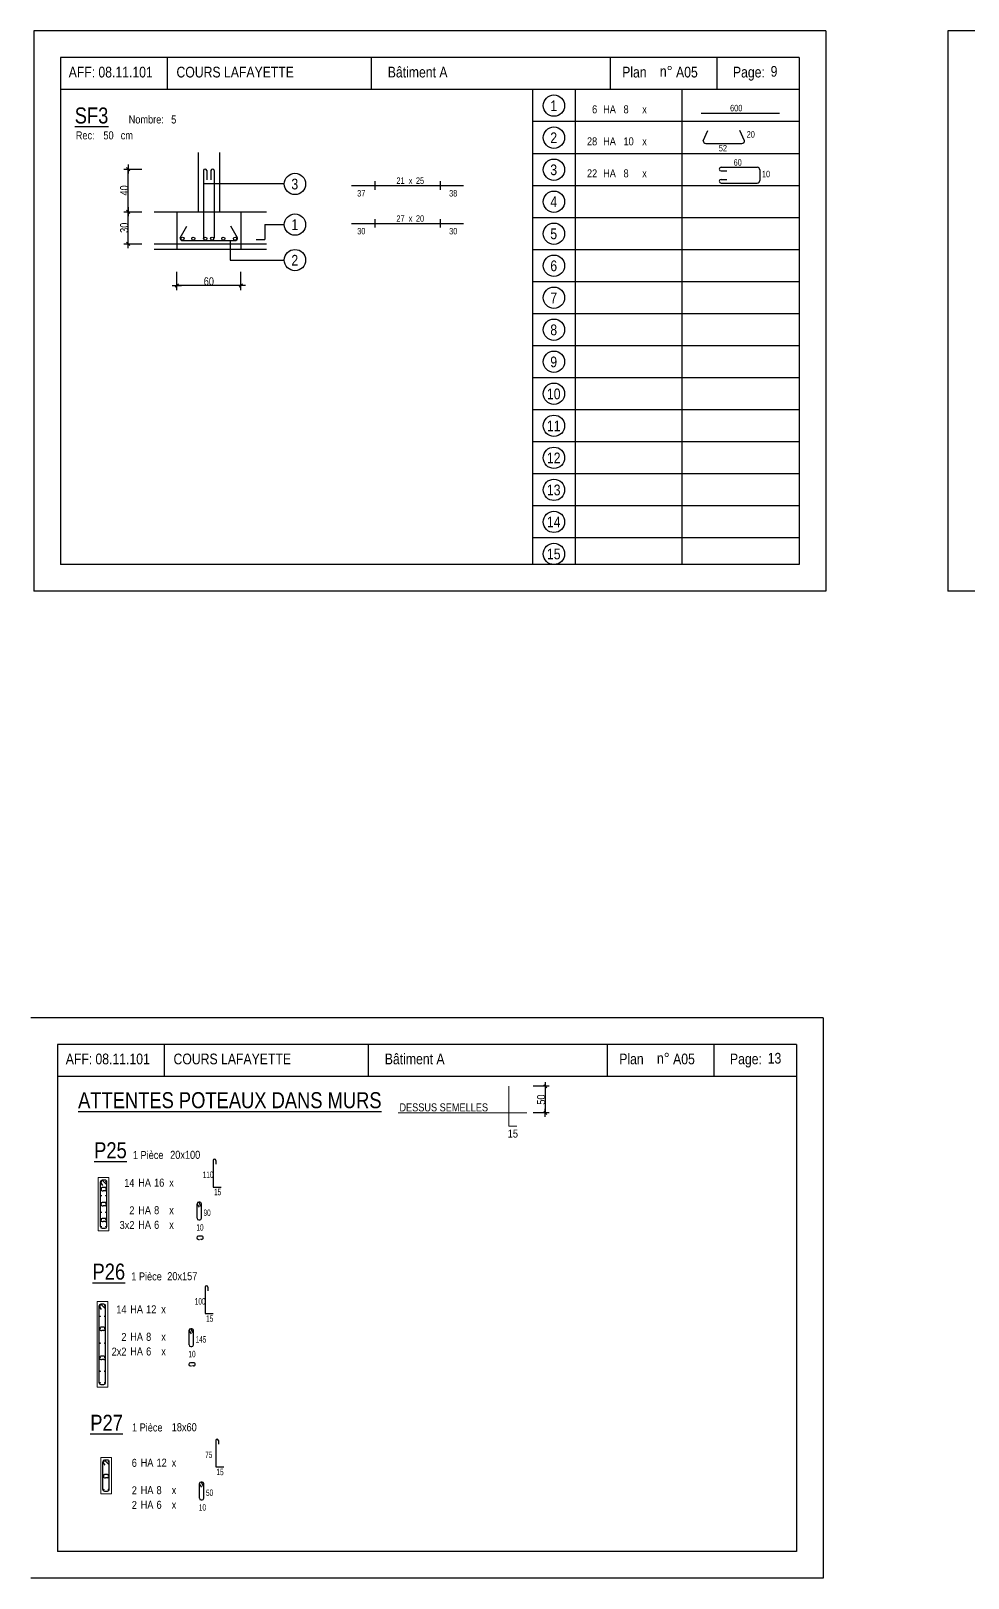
# Model space of a CAD drawing. Header units: metres. Extents: x -9927 to 45032, y -190416 to 12166.
# Drawn here: x 1568 to 3325, y -12870 to -9970 of the extents above; entities that cross this region are included whole.
import ezdxf
from ezdxf.enums import TextEntityAlignment as Align

# ---------------------------------------------------------------- set-up
doc = ezdxf.new("R2010")
doc.units = ezdxf.units.M
doc.header["$PDMODE"] = 65
for name, color, linetype in [('01_cote_gen', 4, 'Continuous'), ('01_fenetres', 171, 'Continuous'), ('01_linteaux', 3, 'Continuous'), ('01_murs_coup', 5, 'Continuous'), ('01_sem', 42, 'Continuous'), ('01_texte', 230, 'Continuous'), ('AA_COTES', 2, 'Continuous')]:
    doc.layers.add(name, color=color, linetype=linetype)
doc.styles.add('STYLE2', font='ARIALN.TTF')
doc.dimstyles.new('JB25', dxfattribs={"dimscale": 0.1, "dimtxt": 150, "dimasz": 17, "dimexe": 0.1, "dimexo": 0.1, "dimgap": 0.09, "dimtad": 1, "dimdec": 1, "dimlfac": 0.5, "dimdsep": 46, "dimtxsty": 'STYLE2', "dimblk1": 'BOND_G', "dimblk2": 'BOND_D', "dimsah": 1, "dimcen": 1.5, "dimdle": 0.01, "dimse1": 1, "dimse2": 1, "dimclrd": 4, "dimclre": 2, "dimclrt": 5, "dimadec": 0, "dimazin": 0, "dimtfac": 2.333333, "dimtdec": 1, "dimtix": 1, "dimtmove": 2, "dimatfit": 3, "dimldrblk": 'BOND_G', "dimfxl": 1, "dimtolj": 1, "dimtzin": 0, "dimarcsym": 0})
doc.dimstyles.new('JB50', dxfattribs={"dimscale": 0.1, "dimtxt": 150, "dimasz": 15, "dimexe": 0.1, "dimexo": 0.1, "dimgap": 0.09, "dimtad": 1, "dimdec": 1, "dimdsep": 46, "dimtxsty": 'STYLE2', "dimblk1": 'BOND_G', "dimblk2": 'BOND_D', "dimsah": 1, "dimcen": 1.5, "dimdle": 0.01, "dimse1": 1, "dimse2": 1, "dimclrd": 4, "dimclre": 2, "dimclrt": 6, "dimazin": 2, "dimtfac": 2.333333, "dimtdec": 1, "dimtix": 1, "dimtmove": 2, "dimatfit": 3, "dimldrblk": 'BOND_G', "dimfxl": 1, "dimtolj": 1, "dimtzin": 0, "dimarcsym": 0})

# ---------------------------------------------------------------- blocks, each defined once
blk = doc.blocks.new('BOND_G')
at = {"layer": 'AA_COTES', "color": 0}
for p, q in [((5, 0), (-5, 0)), ((1.8, 1.8), (-1.8, -1.8)), ((0, -5), (0, 15))]:
    blk.add_line(p, q, dxfattribs=at)
blk = doc.blocks.new('BOND_D')
at = {"layer": 'AA_COTES', "color": 0}
for p, q in [((5, 0), (-5, 0)), ((-1.8, -1.8), (1.8, 1.8)), ((0, 5), (0, -15))]:
    blk.add_line(p, q, dxfattribs=at)
blk = doc.blocks.new('*D57')
at = {"layer": '01_cote_gen', "color": 4, "linetype": 'Continuous', "lineweight": -2, "transparency": 16777216}
blk.add_line((1750.2, -10367.4), (1750.2, -10310.8), dxfattribs=at)
at = {"layer": 'DEFPOINTS', "color": 0, "linetype": 'Continuous', "lineweight": 0, "transparency": 16777216}
for p in [(1750.2, -10309.1), (1819.7, -10309.1), (1819.7, -10369.1)]:
    blk.add_point(p, dxfattribs=at)
at = {"layer": '01_cote_gen', "color": 4, "linetype": 'Continuous', "lineweight": -2, "transparency": 16777216, "xscale": 1.7, "yscale": 1.7, "zscale": 1.7}
for name, p, rotation in [('BOND_D', (1750.2, -10309.1), 90), ('BOND_G', (1750.2, -10369.1), 270)]:
    blk.add_blockref(name, p, dxfattribs=dict(at, rotation=rotation))
at = {"layer": '01_cote_gen', "color": 5, "linetype": 'Continuous', "lineweight": 0, "transparency": 16777216, "insert": (1742.5, -10339.1), "char_height": 15, "attachment_point": 5, "rotation": 90, "style": 'STYLE2'}
blk.add_mtext('\\A1;30', dxfattribs=at)
blk = doc.blocks.new('*D58')
at = {"layer": '01_cote_gen', "color": 4, "linetype": 'Continuous', "lineweight": -2, "transparency": 16777216}
blk.add_line((1959.5, -10447.3), (1842.9, -10447.3), dxfattribs=at)
at = {"layer": 'DEFPOINTS', "color": 0, "linetype": 'Continuous', "lineweight": 0, "transparency": 16777216}
for p in [(1841.2, -10369.1), (1961.2, -10369.1), (1841.2, -10447.3)]:
    blk.add_point(p, dxfattribs=at)
at = {"layer": '01_cote_gen', "color": 4, "linetype": 'Continuous', "lineweight": -2, "transparency": 16777216, "xscale": 1.7, "yscale": 1.7, "zscale": 1.7, "rotation": 180}
blk.add_blockref('BOND_D', (1841.2, -10447.3), dxfattribs=at)
at = {"layer": '01_cote_gen', "color": 4, "linetype": 'Continuous', "lineweight": -2, "transparency": 16777216, "xscale": 1.7, "yscale": 1.7, "zscale": 1.7}
blk.add_blockref('BOND_G', (1961.2, -10447.3), dxfattribs=at)
at = {"layer": '01_cote_gen', "color": 5, "linetype": 'Continuous', "lineweight": 0, "transparency": 16777216, "insert": (1901.2, -10439.6), "char_height": 15, "attachment_point": 5, "style": 'STYLE2'}
blk.add_mtext('\\A1;60', dxfattribs=at)
blk = doc.blocks.new('*D59')
at = {"layer": '01_cote_gen', "color": 4, "linetype": 'Continuous', "lineweight": -2, "transparency": 16777216}
blk.add_line((1750.2, -10307.4), (1750.2, -10230.8), dxfattribs=at)
at = {"layer": 'DEFPOINTS', "color": 0, "linetype": 'Continuous', "lineweight": 0, "transparency": 16777216}
for p in [(1750.2, -10229.1), (1852.7, -10229.1), (1819.7, -10309.1)]:
    blk.add_point(p, dxfattribs=at)
at = {"layer": '01_cote_gen', "color": 4, "linetype": 'Continuous', "lineweight": -2, "transparency": 16777216, "xscale": 1.7, "yscale": 1.7, "zscale": 1.7}
for name, p, rotation in [('BOND_D', (1750.2, -10229.1), 90), ('BOND_G', (1750.2, -10309.1), 270)]:
    blk.add_blockref(name, p, dxfattribs=dict(at, rotation=rotation))
at = {"layer": '01_cote_gen', "color": 5, "linetype": 'Continuous', "lineweight": 0, "transparency": 16777216, "insert": (1742.5, -10269.1), "char_height": 15, "attachment_point": 5, "rotation": 90, "style": 'STYLE2'}
blk.add_mtext('\\A1;40', dxfattribs=at)
blk = doc.blocks.new('*D64')
at = {"layer": '01_cote_gen', "color": 4, "linetype": 'Continuous', "lineweight": -2, "transparency": 16777216}
blk.add_line((2532, -11949.5), (2532, -11996.5), dxfattribs=at)
at = {"layer": 'DEFPOINTS', "color": 0, "linetype": 'Continuous', "lineweight": 0, "transparency": 16777216}
for p in [(2463.7, -11948), (2483, -11998), (2532, -11998)]:
    blk.add_point(p, dxfattribs=at)
at = {"layer": '01_cote_gen', "color": 4, "linetype": 'Continuous', "lineweight": -2, "transparency": 16777216, "xscale": 1.5, "yscale": 1.5, "zscale": 1.5}
for name, p, rotation in [('BOND_G', (2532, -11948), 90), ('BOND_D', (2532, -11998), 270)]:
    blk.add_blockref(name, p, dxfattribs=dict(at, rotation=rotation))
at = {"layer": '01_cote_gen', "color": 6, "linetype": 'Continuous', "lineweight": 0, "transparency": 16777216, "insert": (2524.3, -11973), "char_height": 15, "attachment_point": 5, "rotation": 90, "style": 'STYLE2'}
blk.add_mtext('\\A1;50', dxfattribs=at)

msp = doc.modelspace()

# ---------------------------------------------------------------- linework, layer by layer
at = {"layer": '01_fenetres', "ltscale": 30}
for p, q in [((1623.18, -10020.25), (1623.18, -10970.25)), ((1623.18, -10020.25), (1623.18, -10970.25)), ((1623.18, -10020.25), (1623.18, -10970.25)), ((3008.18, -10020.25), (1623.18, -10020.25)), ((1823.18, -10020.25), (1823.18, -10080.25)), ((2205.68, -10020.25), (2205.68, -10080.25)), ((2654.05, -10080.25), (2654.05, -10020.25)), ((2854.05, -10080.25), (2854.05, -10020.25)), ((3008.18, -10020.25), (3008.18, -10970.25)), ((3008.18, -10080.25), (1623.18, -10080.25)), ((3008.18, -10970.25), (1623.18, -10970.25)), ((1617.66, -11869.68), (1617.66, -12819.68)), ((3002.66, -11869.68), (1617.66, -11869.68)), ((1817.66, -11869.68), (1817.66, -11929.68)), ((2200.16, -11869.68), (2200.16, -11929.68)), ((2648.53, -11929.68), (2648.53, -11869.68)), ((2848.53, -11929.68), (2848.53, -11869.68)), ((3002.66, -11869.68), (3002.66, -12819.68)), ((3002.66, -11929.68), (1617.66, -11929.68)), ((3002.66, -12819.68), (1617.66, -12819.68))]:
    msp.add_line(p, q, dxfattribs=at)
at = {"layer": '01_linteaux', "linetype": 'Continuous'}
for p, q in [((2824.04, -10124.32), (2971.15, -10124.32)), ((2827.96, -10176.03), (2836.65, -10156.8)), ((2905.54, -10176.03), (2896.85, -10156.8)), ((1881.15, -10197.98), (1881.15, -10309.07)), ((1921.15, -10197.98), (1921.15, -10309.07)), ((2832.96, -10181.03), (2900.54, -10181.03)), ((1891.15, -10232.07), (1891.15, -10358.07)), ((1897.15, -10232.07), (1897.15, -10249.07)), ((1905.15, -10232.07), (1905.15, -10249.07)), ((1911.15, -10232.07), (1911.15, -10358.07)), ((2861.63, -10225.73), (2929.22, -10225.73)), ((2861.63, -10232.55), (2872.64, -10232.55)), ((2934.22, -10230.73), (2934.22, -10250.34)), ((2861.63, -10248.52), (2872.64, -10248.52)), ((2861.63, -10255.34), (2929.22, -10255.34)), ((1798.75, -10309.07), (1861.15, -10309.07)), ((1841.15, -10309.07), (1961.15, -10309.07)), ((1841.15, -10309.07), (1841.15, -10379.07)), ((1941.15, -10309.07), (2009.35, -10309.07)), ((1961.15, -10309.07), (1961.15, -10379.07)), ((1847.15, -10358.07), (1859.65, -10336.42)), ((1955.15, -10358.07), (1942.65, -10336.42)), ((1798.75, -10369.07), (1861.15, -10369.07)), ((1798.75, -10379.07), (1861.15, -10379.07)), ((1841.15, -10369.07), (1961.15, -10369.07)), ((1841.15, -10379.07), (1961.15, -10379.07)), ((1852.15, -10363.07), (1950.15, -10363.07)), ((1941.15, -10369.07), (2009.35, -10369.07)), ((1941.15, -10379.07), (2009.35, -10379.07))]:
    msp.add_line(p, q, dxfattribs=at)
for centre in [(1851.82, -10359.46), (1872.06, -10359.46), (1894.5, -10359.46), (1907.39, -10359.46), (1928.35, -10359.46), (1950.49, -10359.46)]:
    msp.add_circle(centre, 3, dxfattribs=at)
for centre, radius, start, end in [((2832.96, -10176.03), 5, 180, 270), ((2900.54, -10176.03), 5, 270, 0), ((1894.15, -10232.07), 3, 0, 180), ((1908.15, -10232.07), 3, 0, 180), ((2861.63, -10229.14), 3.41, 90, 270), ((2929.22, -10230.73), 5, 0, 90), ((2861.63, -10251.93), 3.41, 90, 270), ((2929.22, -10250.34), 5, 270, 0), ((1852.15, -10358.07), 5, 180, 270), ((1896.15, -10358.07), 5, 180, 270), ((1906.15, -10358.07), 5, 270, 0), ((1950.15, -10358.07), 5, 270, 0)]:
    msp.add_arc(centre, radius, start, end, dxfattribs=at)
at = {"layer": '01_murs_coup', "linetype": 'Continuous', "lineweight": 0}
msp.add_line((2256.32, -11998), (2497.17, -11998), dxfattribs=at)
at = {"layer": '01_sem', "color": 2, "lineweight": 0, "ltscale": 7}
for p, q in [((2463.73, -11948), (2463.73, -12023)), ((2463.73, -12023), (2478.73, -12023)), ((1693.91, -12219.06), (1693.91, -12119.06)), ((1713.91, -12119.06), (1693.91, -12119.06)), ((1693.91, -12219.06), (1693.91, -12119.06)), ((1713.91, -12119.06), (1693.91, -12119.06)), ((1713.91, -12219.06), (1713.91, -12119.06)), ((1693.91, -12219.06), (1713.91, -12219.06)), ((1693.91, -12219.06), (1713.91, -12219.06)), ((1691.6, -12511.63), (1691.6, -12351.62)), ((1711.6, -12351.62), (1691.6, -12351.62)), ((1691.6, -12511.63), (1691.6, -12351.62)), ((1711.6, -12351.62), (1691.6, -12351.62)), ((1711.6, -12511.63), (1711.6, -12351.62)), ((1691.6, -12511.63), (1711.6, -12511.63)), ((1691.6, -12511.63), (1711.6, -12511.63)), ((1698.5, -12711.76), (1698.5, -12643.76)), ((1718.5, -12643.76), (1698.5, -12643.76)), ((1698.5, -12711.76), (1698.5, -12643.76)), ((1718.5, -12643.76), (1698.5, -12643.76)), ((1718.5, -12711.76), (1718.5, -12643.76)), ((1698.5, -12711.76), (1718.5, -12711.76)), ((1698.5, -12711.76), (1718.5, -12711.76))]:
    msp.add_line(p, q, dxfattribs=at)
at = {"layer": '01_texte', "ltscale": 30}
for p, q in [((3058.18, -9970.25), (1573.18, -9970.25)), ((1573.18, -9970.25), (1573.18, -11020.25)), ((3058.18, -9970.25), (3058.18, -11020.25)), ((3058.18, -9970.25), (3058.18, -11020.25)), ((4771.52, -9970.25), (3286.52, -9970.25)), ((3286.52, -9970.25), (3286.52, -11020.25)), ((2508.18, -10080.25), (2508.18, -10970.25)), ((2588.18, -10080.25), (2588.18, -10970.25)), ((2788.18, -10080.25), (2788.18, -10970.25)), ((3008.18, -10140.25), (2508.18, -10140.25)), ((3008.18, -10200.25), (2508.18, -10200.25)), ((3008.18, -10260.25), (2508.18, -10260.25)), ((3008.18, -10320.25), (2508.18, -10320.25)), ((3008.18, -10380.25), (2508.18, -10380.25)), ((3008.18, -10440.25), (2508.18, -10440.25)), ((3008.18, -10500.25), (2508.18, -10500.25)), ((3008.18, -10560.25), (2508.18, -10560.25)), ((3008.18, -10620.25), (2508.18, -10620.25)), ((3008.18, -10680.25), (2508.18, -10680.25)), ((3008.18, -10740.25), (2508.18, -10740.25)), ((3008.18, -10800.25), (2508.18, -10800.25)), ((3008.18, -10860.25), (2508.18, -10860.25)), ((3008.18, -10920.25), (2508.18, -10920.25)), ((3058.18, -11020.25), (1573.18, -11020.25)), ((4771.52, -11020.25), (3286.52, -11020.25)), ((3052.66, -11819.68), (1567.66, -11819.68)), ((3052.66, -11819.68), (3052.66, -12869.68)), ((1909.43, -12087.33), (1909.43, -12136.83)), ((1914.43, -12087.33), (1914.43, -12093.89)), ((1697.91, -12211.06), (1697.91, -12127.06)), ((1697.91, -12128.33), (1701.91, -12133.7)), ((1706.91, -12124.06), (1700.91, -12124.06)), ((1700.91, -12124.06), (1708.51, -12131.47)), ((1706.91, -12137.81), (1700.91, -12137.81)), ((1700.91, -12143.81), (1703, -12143.81)), ((1706.91, -12143.81), (1702.82, -12143.81)), ((1709.91, -12211.06), (1709.91, -12127.06)), ((1909.43, -12136.83), (1924.43, -12136.83)), ((1706.91, -12165.79), (1700.91, -12165.79)), ((1700.91, -12171.79), (1703, -12171.79)), ((1706.91, -12171.79), (1702.82, -12171.79)), ((1879.16, -12195.38), (1879.16, -12168.07)), ((1879.16, -12169.34), (1883.15, -12174.71)), ((1884.16, -12165.07), (1882.16, -12165.07)), ((1882.16, -12165.07), (1885.75, -12172.48)), ((1887.16, -12195.38), (1887.16, -12168.07)), ((1706.91, -12195.58), (1700.91, -12195.58)), ((1700.91, -12201.58), (1703, -12201.58)), ((1706.91, -12201.58), (1702.82, -12201.58)), ((1882.16, -12198.38), (1884.16, -12198.38)), ((1700.91, -12214.06), (1706.91, -12214.06)), ((1887.51, -12228.92), (1881.51, -12228.92)), ((1881.51, -12234.92), (1883.6, -12234.92)), ((1887.51, -12234.92), (1885.41, -12234.92)), ((1894.5, -12324.6), (1894.5, -12374.11)), ((1899.5, -12324.6), (1899.5, -12331.16)), ((1695.6, -12503.63), (1695.6, -12359.62)), ((1695.6, -12360.9), (1699.6, -12366.26)), ((1704.6, -12356.62), (1698.6, -12356.62)), ((1698.6, -12356.62), (1706.2, -12364.04)), ((1707.6, -12503.63), (1707.6, -12359.62)), ((1894.5, -12374.11), (1909.5, -12374.11)), ((1704.6, -12399.63), (1698.6, -12399.63)), ((1698.6, -12405.63), (1700.7, -12405.63)), ((1704.6, -12405.63), (1700.51, -12405.63)), ((1864.22, -12432.66), (1864.22, -12405.34)), ((1864.22, -12406.62), (1868.22, -12411.98)), ((1869.22, -12402.34), (1867.22, -12402.34)), ((1867.22, -12402.34), (1870.82, -12409.75)), ((1872.22, -12432.66), (1872.22, -12405.34)), ((1867.22, -12435.66), (1869.22, -12435.66)), ((1704.6, -12454.12), (1698.6, -12454.12)), ((1698.6, -12460.12), (1700.7, -12460.12)), ((1704.6, -12460.12), (1700.51, -12460.12)), ((1872.58, -12466.19), (1866.58, -12466.19)), ((1866.58, -12472.19), (1868.67, -12472.19)), ((1872.58, -12472.19), (1870.48, -12472.19)), ((1698.6, -12506.63), (1704.6, -12506.63)), ((1914.03, -12612.03), (1914.03, -12661.54)), ((1919.03, -12612.03), (1919.03, -12618.6)), ((1702.5, -12703.76), (1702.5, -12651.76)), ((1702.5, -12653.04), (1706.5, -12658.4)), ((1711.5, -12648.76), (1705.5, -12648.76)), ((1705.5, -12648.76), (1713.1, -12656.17)), ((1714.5, -12703.76), (1714.5, -12651.76)), ((1914.03, -12661.54), (1929.03, -12661.54)), ((1711.5, -12675.73), (1705.5, -12675.73)), ((1705.5, -12681.73), (1707.6, -12681.73)), ((1711.5, -12681.73), (1707.41, -12681.73)), ((1883.75, -12720.09), (1883.75, -12692.77)), ((1883.75, -12694.05), (1887.75, -12699.41)), ((1888.75, -12689.77), (1886.75, -12689.77)), ((1886.75, -12689.77), (1890.35, -12697.19)), ((1891.75, -12720.09), (1891.75, -12692.77)), ((1705.5, -12706.76), (1711.5, -12706.76)), ((1886.75, -12723.09), (1888.75, -12723.09)), ((3052.66, -12869.68), (1567.66, -12869.68))]:
    msp.add_line(p, q, dxfattribs=at)
at = {"layer": '01_texte', "linetype": 'Continuous'}
for p, q in [((2042.71, -10256.97), (1891.15, -10256.97)), ((2168.79, -10260.06), (2378.43, -10260.06)), ((2212.62, -10251.93), (2212.62, -10267.87)), ((2334.61, -10251.93), (2334.61, -10267.87)), ((2005.94, -10333.08), (2042.71, -10333.08)), ((2005.94, -10333.08), (2005.94, -10360.97)), ((2168.79, -10331), (2378.43, -10331)), ((2212.62, -10322.87), (2212.62, -10338.81)), ((2334.61, -10322.87), (2334.61, -10338.81)), ((1941.45, -10363.07), (1941.45, -10399.76)), ((1989.72, -10360.97), (2005.94, -10360.97)), ((1941.45, -10399.76), (2042.71, -10399.76))]:
    msp.add_line(p, q, dxfattribs=at)
at = {"layer": '01_texte', "ltscale": 30, "const_width": 1.5, "flags": 128}
for points in [[(1700.38, -12126.91, -1), (1698.88, -12126.91, -1)], [(1700.38, -12140.41, 1), (1698.88, -12140.41, 1)], [(1707.44, -12126.91, 1), (1708.94, -12126.91, 1)], [(1707.44, -12140.41, -1), (1708.94, -12140.41, -1)], [(1700.38, -12153.01, 1), (1698.88, -12153.01, 1)], [(1700.38, -12168.39, 1), (1698.88, -12168.39, 1)], [(1707.44, -12153.01, -1), (1708.94, -12153.01, -1)], [(1707.44, -12168.39, -1), (1708.94, -12168.39, -1)], [(1700.38, -12184.2, 1), (1698.88, -12184.2, 1)], [(1700.38, -12198.18, 1), (1698.88, -12198.18, 1)], [(1707.44, -12184.2, -1), (1708.94, -12184.2, -1)], [(1707.44, -12198.18, -1), (1708.94, -12198.18, -1)], [(1700.38, -12211.21, 1), (1698.88, -12211.21, 1)], [(1707.44, -12211.21, -1), (1708.94, -12211.21, -1)], [(1698.07, -12359.47, -1), (1696.57, -12359.47, -1)], [(1698.07, -12379.12, 1), (1696.57, -12379.12, 1)], [(1705.14, -12359.47, 1), (1706.64, -12359.47, 1)], [(1705.14, -12379.12, -1), (1706.64, -12379.12, -1)], [(1698.07, -12402.23, 1), (1696.57, -12402.23, 1)], [(1705.14, -12402.23, -1), (1706.64, -12402.23, -1)], [(1698.07, -12429.47, 1), (1696.57, -12429.47, 1)], [(1705.14, -12429.47, -1), (1706.64, -12429.47, -1)], [(1698.07, -12456.72, 1), (1696.57, -12456.72, 1)], [(1705.14, -12456.72, -1), (1706.64, -12456.72, -1)], [(1698.07, -12482.06, 1), (1696.57, -12482.06, 1)], [(1705.14, -12482.06, -1), (1706.64, -12482.06, -1)], [(1698.07, -12503.77, 1), (1696.57, -12503.77, 1)], [(1705.14, -12503.77, -1), (1706.64, -12503.77, -1)], [(1704.97, -12651.61, -1), (1703.47, -12651.61, -1)], [(1712.04, -12651.61, 1), (1713.54, -12651.61, 1)], [(1704.97, -12678.33, 1), (1703.47, -12678.33, 1)], [(1712.04, -12678.33, -1), (1713.54, -12678.33, -1)], [(1704.97, -12703.91, 1), (1703.47, -12703.91, 1)], [(1712.04, -12703.91, -1), (1713.54, -12703.91, -1)]]:
    msp.add_lwpolyline(points, format="xyb", close=True, dxfattribs=at)
at = {"layer": '01_texte'}
for centre in [(2548.18, -10110.25), (2548.18, -10170.25), (2548.18, -10230.25), (2062.71, -10256.97), (2548.18, -10290.25), (2062.71, -10333.08), (2548.18, -10350.25), (2062.71, -10399.76), (2548.18, -10410.25), (2548.18, -10470.25), (2548.18, -10530.25), (2548.18, -10590.25), (2548.18, -10650.25), (2548.18, -10710.25), (2548.18, -10770.25), (2548.18, -10830.25), (2548.18, -10890.25), (2548.18, -10950.25)]:
    msp.add_circle(centre, 20, dxfattribs=at)
at = {"layer": '01_texte', "ltscale": 30}
for centre, radius, start, end in [((1911.93, -12087.33), 2.5, 0, 180), ((1700.91, -12127.06), 3, 90.00091, 180), ((1700.91, -12140.81), 3, 90.00091, 180), ((1700.91, -12140.81), 3, 180, 269.99909), ((1706.91, -12127.06), 3, 0, 90.00091), ((1706.91, -12140.81), 3, 0, 90.00091), ((1706.91, -12140.81), 3, 269.99909, 360), ((1700.91, -12168.79), 3, 90.00091, 180), ((1700.91, -12168.79), 3, 180, 269.99909), ((1706.91, -12168.79), 3, 0, 90.00091), ((1706.91, -12168.79), 3, 269.99909, 360), ((1882.16, -12168.07), 3, 90.00091, 180), ((1884.16, -12168.07), 3, 0, 89.99909), ((1700.91, -12198.58), 3, 90.00091, 180), ((1700.91, -12198.58), 3, 180, 269.99909), ((1706.91, -12198.58), 3, 0, 90.00091), ((1706.91, -12198.58), 3, 269.99909, 360), ((1882.16, -12195.38), 3, 180, 270), ((1884.16, -12195.38), 3, 270, 0), ((1700.91, -12211.06), 3, 180, 270), ((1706.91, -12211.06), 3, 270, 0), ((1881.51, -12231.92), 3, 90.00091, 180), ((1881.51, -12231.92), 3, 180, 269.99909), ((1887.51, -12231.92), 3, 0, 90.00091), ((1887.51, -12231.92), 3, 269.99909, 360), ((1897, -12324.6), 2.5, 0, 180), ((1698.6, -12359.62), 3, 90.00091, 180), ((1704.6, -12359.62), 3, 0, 90.00091), ((1698.6, -12402.63), 3, 90.00091, 180), ((1698.6, -12402.63), 3, 180, 269.99909), ((1704.6, -12402.63), 3, 0, 90.00091), ((1704.6, -12402.63), 3, 269.99909, 360), ((1867.22, -12405.34), 3, 90.00091, 180), ((1869.22, -12405.34), 3, 0, 89.99909), ((1867.22, -12432.66), 3, 180, 270), ((1869.22, -12432.66), 3, 270, 0), ((1698.6, -12457.12), 3, 90.00091, 180), ((1698.6, -12457.12), 3, 180, 269.99909), ((1704.6, -12457.12), 3, 0, 90.00091), ((1704.6, -12457.12), 3, 269.99909, 360), ((1866.58, -12469.19), 3, 90.00091, 180), ((1872.58, -12469.19), 3, 0, 90.00091), ((1866.58, -12469.19), 3, 180, 269.99909), ((1872.58, -12469.19), 3, 269.99909, 360), ((1698.6, -12503.63), 3, 180, 270), ((1704.6, -12503.63), 3, 270, 0), ((1916.53, -12612.03), 2.5, 0, 180), ((1705.5, -12651.76), 3, 90.00091, 180), ((1711.5, -12651.76), 3, 0, 90.00091), ((1705.5, -12678.73), 3, 90.00091, 180), ((1705.5, -12678.73), 3, 180, 269.99909), ((1711.5, -12678.73), 3, 0, 90.00091), ((1711.5, -12678.73), 3, 269.99909, 360), ((1886.75, -12692.77), 3, 90.00091, 180), ((1888.75, -12692.77), 3, 0, 89.99909), ((1705.5, -12703.76), 3, 180, 270), ((1711.5, -12703.76), 3, 270, 0), ((1886.75, -12720.09), 3, 180, 270), ((1888.75, -12720.09), 3, 270, 0)]:
    msp.add_arc(centre, radius, start, end, dxfattribs=at)

# ---------------------------------------------------------------- texts
at = {"layer": '01_texte', "style": 'STYLE2'}
for s, height, p in [('AFF:', 20, (1638.48, -10057.4)), ('08.11.101', 20, (1694.14, -10057.4)), ('COURS LAFAYETTE', 20, (1840.53, -10057.4)), ('Bâtiment A', 20, (2236.63, -10057.4)), ('Plan', 20, (2676.1, -10057.4)), ('n%%D', 20, (2746.78, -10055.96)), ('A05', 20, (2777.12, -10057.4)), ('Page:', 20, (2883.77, -10057.4)), ('9', 20, (2954.45, -10055.96)), ('%%USF3', 30, (1649.76, -10143.64)), ('HA', 15, (2640.47, -10124.65)), ('8', 15, (2678.64, -10124.65)), ('600', 12, (2878.42, -10120.83)), ('Nombre:', 15, (1750.96, -10143.64)), ('5', 15, (1830.58, -10143.64)), ('Rec:', 15, (1651.82, -10173.42)), ('cm', 15, (1736.06, -10173.42)), ('HA', 15, (2640.47, -10184.65)), ('10', 15, (2678.64, -10184.65)), ('20', 12, (2909.53, -10170.07)), ('52', 12, (2857.33, -10195.92)), ('HA', 15, (2640.47, -10244.65)), ('8', 15, (2678.64, -10244.65)), ('60', 12, (2885.08, -10222.68)), ('10', 12, (2938.2, -10244.38)), ('x ', 12, (2275.92, -10256.82)), ('25', 12, (2289.47, -10256.82)), ('37', 12, (2179.42, -10280.48)), ('38', 12, (2351.71, -10280.48)), ('x ', 12, (2275.92, -10327.77)), ('20', 12, (2289.47, -10327.77)), ('30', 12, (2179.42, -10351.42)), ('30', 12, (2351.71, -10351.42)), ('AFF:', 20, (1632.96, -11906.83)), ('08.11.101', 20, (1688.62, -11906.83)), ('COURS LAFAYETTE', 20, (1835.01, -11906.83)), ('Bâtiment A', 20, (2231.11, -11906.83)), ('Plan', 20, (2670.57, -11906.83)), ('n%%D', 20, (2741.26, -11905.39)), ('A05', 20, (2771.6, -11906.83)), ('Page:', 20, (2878.24, -11906.83)), ('13', 20, (2948.93, -11905.39)), ('DESSUS SEMELLES', 15, (2258.51, -11995.1)), ('15', 15, (2461.67, -12044.21)), ('HA', 15, (1768.83, -12136.22)), ('16', 15, (1798.57, -12136.22)), ('HA', 15, (1768.83, -12187.74)), ('8', 15, (1798.57, -12187.74)), ('HA', 15, (1768.83, -12215.2)), ('6', 15, (1798.57, -12215.2)), ('HA', 15, (1753.9, -12373.5)), ('12', 15, (1783.64, -12373.5)), ('HA', 15, (1753.9, -12425.01)), ('HA', 15, (1753.9, -12452.47)), ('8', 15, (1783.64, -12425.01)), ('6', 15, (1783.64, -12452.47)), ('HA', 15, (1773.42, -12660.93)), ('12', 15, (1803.16, -12660.93)), ('HA', 15, (1773.42, -12712.44)), ('8', 15, (1803.16, -12712.44)), ('HA', 15, (1773.42, -12739.9)), ('6', 15, (1803.16, -12739.9))]:
    msp.add_text(s, height=height, dxfattribs=at).set_placement(p)
for s, p in [('1', (2547.78, -10110.47)), ('2', (2547.78, -10170.47)), ('3', (2547.78, -10230.47)), ('3', (2062.31, -10257.2)), ('4', (2547.78, -10290.47)), ('1', (2062.31, -10333.31)), ('5', (2547.78, -10350.47)), ('2', (2062.31, -10399.99)), ('6', (2547.78, -10410.47)), ('7', (2547.78, -10470.47)), ('8', (2547.78, -10530.47)), ('9', (2547.78, -10590.47)), ('10', (2547.78, -10650.47)), ('11', (2547.78, -10710.47)), ('12', (2547.78, -10770.47)), ('13', (2547.78, -10830.47)), ('14', (2547.78, -10890.47)), ('15', (2547.78, -10950.47))]:
    msp.add_text(s, height=20, dxfattribs=at).set_placement(p, align=Align.MIDDLE_CENTER)
for s, height, p in [('6', 15, (2629.27, -10124.65)), ('50', 15, (1722.71, -10173.42)), ('28', 15, (2629.27, -10184.65)), ('22', 15, (2629.27, -10244.65)), ('21', 12, (2268.18, -10256.82)), ('27', 12, (2268.18, -10327.77)), ('14', 15, (1761.67, -12136.56)), ('2', 15, (1761.67, -12188.07)), ('3x2', 15, (1761.67, -12215.53)), ('14', 15, (1746.74, -12373.84)), ('2x2', 15, (1746.74, -12452.81)), ('2', 15, (1746.74, -12425.35)), ('6', 15, (1766.26, -12661.27)), ('2', 15, (1766.26, -12712.78)), ('2', 15, (1766.26, -12740.24))]:
    msp.add_text(s, height=height, dxfattribs=at).set_placement(p, align=Align.RIGHT)
for p in [(2718.06, -10124.65), (2718.06, -10184.65), (2718.06, -10244.65), (1831.24, -12136.22), (1831.24, -12187.74), (1831.24, -12215.2), (1816.31, -12373.5), (1816.31, -12425.01), (1816.31, -12452.47), (1835.83, -12660.93), (1835.83, -12712.44), (1835.83, -12739.9)]:
    msp.add_text('x', height=15, dxfattribs=at).set_placement(p, align=Align.CENTER)
for s, height, p in [('%%UATTENTES POTEAUX DANS MURS', 30, (1940.56, -11974.13)), ('%%UP25', 30, (1716.75, -12067.93)), ('1 Pièce', 15, (1787.5, -12076.48)), ('20x100', 15, (1856.86, -12076.48)), ('%%UP26', 30, (1713.69, -12295.38)), ('1 Pièce', 15, (1784.44, -12303.93)), ('20x157 ', 15, (1853.8, -12303.93)), ('%%UP27', 30, (1709.53, -12578.45)), ('1 Pièce', 15, (1785.75, -12587)), ('18x60', 15, (1855.1, -12587))]:
    msp.add_text(s, height=height, dxfattribs=at).set_placement(p, align=Align.MIDDLE)
at = {"layer": '01_texte', "style": 'STYLE2', "width": 0.7}
for s, p in [('110', (1889.79, -12119.8)), ('15', (1911.01, -12152.12)), ('10', (1877.95, -12218.58)), ('90', (1891.33, -12191.04)), ('100', (1874.86, -12357.08)), ('15', (1896.08, -12389.39)), ('145', (1876.4, -12428.32)), ('10', (1863.02, -12455.85)), ('75', (1894.39, -12644.51)), ('15', (1915.61, -12676.82)), ('50', (1895.92, -12715.75)), ('10', (1882.54, -12743.28))]:
    msp.add_text(s, height=12, dxfattribs=at).set_placement(p)

# ---------------------------------------------------------------- dimensions: what is measured, and where the dimension line sits
at = {"layer": '01_cote_gen', "linetype": 'Continuous', "lineweight": 0}
for base, p1, p2, dimstyle, picture, middle in [((1750.16, -10229.07), (1819.66, -10309.07), (1852.66, -10229.07), 'JB25', '*D59', (1742.49, -10269.07)), ((1750.16, -10309.07), (1819.66, -10369.07), (1819.66, -10309.07), 'JB25', '*D57', (1742.49, -10339.07)), ((2531.97, -11998), (2463.73, -11948), (2483.04, -11998), 'JB50', '*D64', (2524.3, -11973))]:
    dim = msp.add_linear_dim(base=base, p1=p1, p2=p2, angle=90, dimstyle=dimstyle, dxfattribs=at)
    dim.commit()
    dim.dimension.update_dxf_attribs({"geometry": picture, "text_midpoint": middle})
dim = msp.add_linear_dim(base=(1841.15, -10447.25), p1=(1961.15, -10369.07), p2=(1841.15, -10369.07), dimstyle='JB25', dxfattribs=at)
dim.commit()
dim.dimension.update_dxf_attribs({"geometry": '*D58', "text_midpoint": (1901.15, -10439.59)})

doc.saveas('drawing.dxf')
